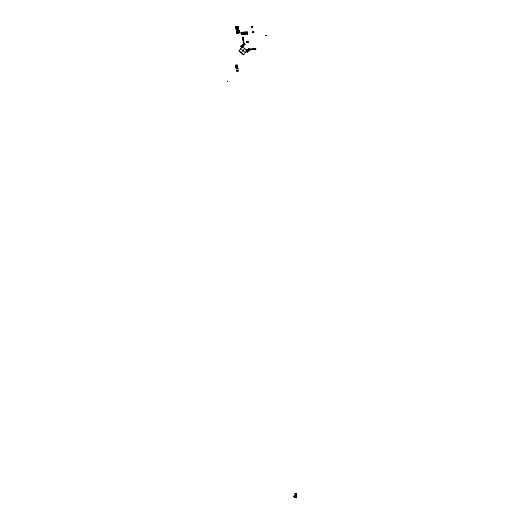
<?xml version="1.0" encoding="UTF-8"?>
<svg xmlns="http://www.w3.org/2000/svg" width="524" height="524" viewBox="0 0 524 524"><rect width="100%" height="100%" fill="white"/><g stroke="black" fill="none" stroke-linecap="round" stroke-linejoin="round"><path stroke-width="0.79" d="M242.029 46.053L241.918 46.446L241.63 46.027M242.127 46.25L241.682 46.027M247.21 42.241L247.564 41.979L247.544 42.424M247.623 41.796L247.623 42.32L247.315 42.025M247.335 50.763L247.204 50.343M252.463 26.744L252.234 26.796M244.151 44.206C243.798 45.326 245.586 44.134 243.726 44.56M295.444 496.077L294.409 495.711L295.451 495.822L295.091 497.145L294.219 496.713L295.058 497.171L295.412 495.783L294.783 497.079M294.246 496.863L294.54 495.665L294.514 496.876M295.471 494.401L295.339 493.667L296.145 497.597C296.846 497.748 295.163 495.35 295.503 494.112M296.086 493.693C295.005 494.656 294.796 493.739 296.086 493.693L296.217 494.119L296.211 493.732M241.63 46.197L242.285 45.994L242.304 46.525L246.856 50.428L246.568 50.212L247.217 49.649L247.439 51.214C249.686 50.612 245.245 52.963 247.348 51.136M236.966 65.055L237.064 65.834L237.044 65.107M253.007 32.121L253.492 32.102M253.125 32.278C251.998 32.403 253.773 30.51 253.76 32.278C252.509 33.588 252.817 30.451 253.439 32.056M294.933 497.099L294.75 496.398L294.907 496.817M247.61 42.339L247.118 42.248L247.57 42.189M247.027 50.756L247.354 50.946L247.204 50.553M294.213 496.831L294.134 496.614M294.377 497.361L294.855 496.267M296.053 493.988L296.165 494.374L296.132 493.831M295.444 494.008L295.13 494.217L296.099 494.42L296.23 494.047M236.553 68.841L236.258 66.738M236.966 70.91C236.645 68.631 236.101 72.456 237.948 71.054L237.935 70.052M237.975 70.164L238.184 70.864L236.972 70.832M241.937 45.876L241.944 46.158M242.154 46.538L242.258 45.935M242.376 46.361L243.241 45.948C242.56 44.867 242.121 46.944 242.71 46.184M242.455 46.105L242.455 45.372M243.365 44.664L242.324 45.483L242.199 46.708M244.171 44.507L244.701 44.776L244.249 44.605L242.389 45.876L243.496 44.953L243.418 43.833L244.649 43.918M244.734 44.664C244.289 42.477 245.016 45.405 243.555 44.75M247.276 33.287L247.348 33.582M247.079 32.658L247.374 33.156L241.302 33.536M249.195 50.121C248.592 49.656 250.144 50.278 249.784 49.931L249.562 48.627L248.579 48.686L248.599 49.931L249.444 49.99M244.557 44.586L244.721 43.911L243.418 43.833L243.293 44.815M294.357 496.817L294.259 496.654M247.335 32.783L246.011 32.848M247.099 33.117L247.413 32.783L247.033 33.005M253.426 32.154L253.341 31.761M236.396 29.187L237.641 29.03M247.367 42.372L247.158 41.73L247.957 41.678L247.957 42.339L248.009 41.985M247.092 50.808L247.407 50.926L247.007 50.422L247.767 49.616L248.016 51.162L246.352 51.359L246.208 50.468L247.158 50.291M247.223 50.867L247.145 50.71M242.461 46.204L242.304 46.236M247.289 42.189L248.029 42.136L247.4 42.365M265.629 35.475L265.989 35.39M266.002 35.514L265.923 35.599M265.701 35.501L266.081 35.429M241.505 46.505L242.134 45.935L240.994 46.289M241.826 45.896L241.774 46.485M236.403 68.86L236.114 66.836M236.186 66.745L237.464 66.607M236.069 65.88L237.287 65.651M241.813 46.033C241.728 47.114 241.472 44.134 243.136 45.974M252.47 26.508L252.313 26.731M247.197 42.143L247.734 42.411M227.58 81.672L227.527 81.135L227.606 81.62M252.005 26.953L252.116 26.469M248.887 49.276L247.315 50.415L247.8 50.212L247.865 50.612L246.889 50.658L246.817 50.206L247.616 50.16M252.712 32.043L253.249 31.473M249.47 50.265L249.385 48.837L248.762 48.837M295.438 495.861L294.567 495.815M238.047 32.698C233.422 32.888 242.075 33.713 238.872 30.359C235.531 28.388 236.363 34.073 237.117 32.684M295.038 496.68L294.645 496.542L294.743 496.942M295.484 493.955L296.283 494.073M294.711 496.654L294.658 496.903M236.979 64.989L237.195 65.749M295.038 497.138L294.495 497.073L294.678 496.47M242.317 46.839L241.295 46.983C239.874 45.234 244.99 45.706 242.468 46.42M243.771 44.828L243.752 44.344M294.743 496.307L295.058 496.32M295.549 494.296L295.687 493.536L295.353 494.283M294.56 497.152L295.962 493.516M294.973 496.149L295.883 494.014M294.075 496.975L294.455 496.031M294.344 496.667L294.77 495.763L294.979 497.099L294.953 496.503L294.409 496.745M294.423 496.673L294.495 496.346M295.687 493.536L294.789 496.058M294.442 497.211L294.593 496.89M295.195 493.621L295.294 493.968M242.147 45.765L241.682 45.837M237.372 65.683L235.826 65.9L236.101 65.697M247.459 50.291L247.472 50.795M248.9 49.243L247.564 50.651M247.439 51.214L246.804 51.771L247.118 50.173M246.968 50.966C246.26 51.378 247.865 51.188 246.725 51.3M246.797 51.254L247.269 51.431L246.896 51.444M238.8 32.619L239.141 32.835L236.789 33.058L236.547 31.381L237.123 31.217L236.606 31.283L236.789 32.108M236.468 29.2L238.623 29.102L237.189 27.87C236.442 29.534 235.328 27.995 236.475 27.556M247.708 42.444L247.426 42.221M247.125 51.928L247.236 51.594M246.503 51.234L246.149 51.247L246.332 50.363L246.463 50.992L243.627 54.869L239.082 50.926L242.54 46.119M241.394 52.865L244.577 48.45M237.765 68.86L237.411 66.522M244.643 44.73L244.806 44.422L244.151 44.442M265.681 35.304L266.087 35.508M238.977 32.711L238.865 30.32L236.35 30.628L238.761 30.51L239.121 32.717L238.728 32.619M238.531 32.724L238.263 32.796M237.261 32.802L237.962 32.789M238.682 30.484L238.086 30.503L238.571 30.425M236.553 30.471L236.907 32.881L239.226 32.632M238.25 31.224L237.68 31.302L238.204 31.165M238.184 30.51L238.034 30.477M237.038 30.562L237.464 32.789M236.724 29.049L238.643 28.977L238.007 29.115M237.457 30.575L236.448 30.661L236.789 30.667M238.263 30.497L237.569 30.621L237.942 30.471M237.673 30.628C235.472 29.704 236.874 35.016 239.141 32.678M237.739 26.934L238.4 28.329L237.772 28.401L238.335 28.368L238.269 26.698L238.544 29.187L236.186 29.41L235.964 26.816L236.193 29.167L236.593 29.03M236.992 32.894L239.219 32.75L236.448 30.661L237.09 30.621M236.494 30.647L237.202 31.034L237.359 32.016L236.743 32.128M237.287 29.017L238.623 28.984L238.518 28.237L236.252 28.388M253.452 32.193L253.059 32.39M236.265 28.473L237.103 28.296M238.027 26.907L238.263 26.659L235.748 26.973L238.06 26.901M237.994 26.881C235.132 24.471 234.909 31.368 238.623 29.102L237.044 27.759M237.208 28.361L236.658 28.447M236.534 29.187L237.149 29.095M236.062 26.94L236.534 26.947L235.839 26.947M236.514 26.979L238.151 26.79L238.623 29.102M236.527 27.615L236.101 27.602M235.931 26.947L236.258 26.993M236.848 29.128L236.409 26.966L236.789 26.914M242.009 46.276L241.715 46.25M246.267 32.822L245.894 32.855L246.647 32.802M245.9 33.471L247.184 33.294M236.737 28.355L237.189 27.87M238.872 30.359L236.868 32.121M243.143 45.352C240.28 44.684 242.894 47.455 241.898 46.865M294.409 495.711L294.508 496.038M236.855 32.77L236.586 30.523L238.865 32.043M236.756 70.373L236.743 70.963L238.014 71.028M237.719 68.572L237.569 66.594M237.726 68.788L237.372 66.771L235.97 66.843L236.389 68.644M255.529 49.243L255.633 49.151C243.221 49.682 251.369 50.5 255.588 48.784L249.496 49.263L255.476 48.929M237.064 65.834L237.398 65.611M235.983 66.921L236.062 66.764M235.774 65.192L235.997 65.644M236.167 65.788L235.787 65.349M247.079 51.431L247.976 51.103M247.767 50.258L248.861 49.315M249.07 49.708L248.514 49.865L248.848 49.446M248.618 49.649L247.518 50.435M247.446 50.933L246.352 51.359M247.728 50.579L247.387 50.867M247.151 51.313L247.092 49.649M247.865 50.612L248.907 49.629M248.861 49.826L248.559 49.688M249.28 49.538L248.867 49.564C248.959 50.448 249.437 49.603 249.077 50.153M248.985 49.944L249.267 48.732M247.204 49.754L246.568 50.212M246.463 50.992L246.129 51.129L246.483 51.11M246.49 50.854L247.61 50.821L247.577 50.337M247.806 49.715L247.046 50.297M248.848 48.87L248.939 48.85M248.455 49.04L249.162 48.771M246.758 50.985L247.583 50.271M239.082 50.926L243.667 54.837M241.983 47.036L241.865 46.669L242.507 46.453M247.269 42.241L246.928 42.437L246.896 41.946L247.007 42.372M247.099 42.496L247.957 41.678M242.121 46.931L242.108 45.575M247.675 42.267L247.498 41.802L246.666 41.874L246.765 42.477L247.996 42.306M242.37 45.516L243.542 44.612M241.499 46.407L244.033 44.357M246.752 41.927L248.003 41.946M242.422 45.837L243.529 44.907M243.817 44.887L242.664 45.503M243.234 44.075L244.564 43.839M241.806 45.444L241.047 46.512M253.747 32.311L253.518 32.043M247.466 34.27L247.223 31.99L241.119 32.409L241.368 34.676L247.466 34.27L247.066 32.056M247.374 33.084L241.413 33.287M247.413 32.829L247.263 32.671M243.031 37.342L244.001 43.924L243.084 37.328L242.586 37.466L242.979 37.387M242.743 37.361L243.634 43.944L242.717 37.355M252.509 26.875L251.396 27.176L251.396 26.508L252.581 26.429L252.614 26.927L252.437 26.41L251.323 26.704L251.618 26.462L251.612 26.999M247.223 31.99L241.007 32.495M251.815 27.012L252.162 26.737M252.306 26.672L252.647 26.344M241.42 34.145L241.381 33.903M251.356 26.541L252.542 26.462M241.368 34.676L245.284 34.335M239.121 31.892L238.59 30.582M235.879 26.947L236.245 29.213M241.721 46.105L241.151 46.112M238.191 29.003L238.368 28.964M238.348 28.342L238.472 28.99M249.103 50.049L248.821 50.199M238.682 32.743L238.826 32.056M237.143 26.848L237.569 26.914M243.385 43.839L243.365 44.632M247.898 42.025L247.773 42.352M294.927 495.894L295.195 496.031M246.555 50.232L246.968 50.239M237.123 30.51L236.756 30.628M246.994 51.45L246.994 51.824M242.108 46.459L242.147 46.066M238.145 70.871L238.184 70.216M237.071 32.848L236.848 32.861M238.263 32.783L238.125 32.816M237.634 31.944L237.241 32.088L237.804 31.957M252.653 26.894L252.326 26.534M241.944 32.737L244.23 32.586M241.217 32.901L241.302 33.392M247.354 33.307L245.802 33.457L247.23 33.444M243.798 44.507L243.195 44.54L244.308 44.245L243.909 45.005M243.057 44.612L245.324 44.468M243.87 44.953L243.267 44.992L243.175 44.16M241.643 45.555L242.926 45.477M241.918 45.686L243.071 45.634M240.883 46.302L243.241 46.151M241.826 46.702L242.285 46.643M241.787 46.734L242.278 46.8M248.946 48.588L249.26 48.811M249.038 49.439L256.079 49.007M247.754 49.721L247.19 49.675L247.819 49.754M249.562 49.603L255.647 49.184M248.494 49.747L249.3 49.656M246.208 50.468L247.918 50.37M247.112 51.07L248.016 51.018M235.918 65.179L236.095 65.775M235.61 65.277L237.352 65.179M235.807 65.9L237.136 65.828M237.582 66.666L236.173 66.666L236.396 68.677M236.311 67.079L237.569 67.013M236.18 68.651L237.994 68.559M236.475 70.386L238.289 70.295M237.981 70.393L238.086 70.006M294.96 496.071L294.953 495.717M294.691 493.746L296.342 493.955M295.313 494.165L296.132 494.27M294.612 496.156L295.156 496.248L295.045 495.796M294.436 496.215L295.366 496.333M295.477 496.497L294.436 496.438M293.532 496.759L295.248 496.981M296.211 497.499L295.896 494.132M237.248 66.705L237.798 68.605M238.282 31.944L237.791 31.519L236.861 32.036L236.606 30.503M237.673 28.303L238.61 29.108M240.706 48.686L245.258 52.636M247.452 33.058L247.439 32.763M295.608 493.529L296.407 497.63M295.667 493.909L296.368 497.8M295.359 495.769L295.438 496.163M295.209 496.071L295.254 496.339M294.586 496.221L294.612 496.988M241.97 46.099L242.193 47.003M242.743 36.824L244.079 45.071M241.119 32.409L241.472 34.591M242.691 45.457L242.756 45.857M247.433 41.16L247.669 42.614M247.544 49.773L247.859 51.201M246.804 49.944L247.217 52.505M247.001 32.56L247.151 33.759M249.424 48.562L249.666 50.094M246.739 32.796L246.568 32.783M248.874 49.014L249.201 50.874M253.858 31.722L253.944 32.265M252.077 26.2L252.306 27.687M255.457 48.902L255.522 49.295M237.667 27.549L237.077 27.628L237.667 27.549"/></g></svg>
